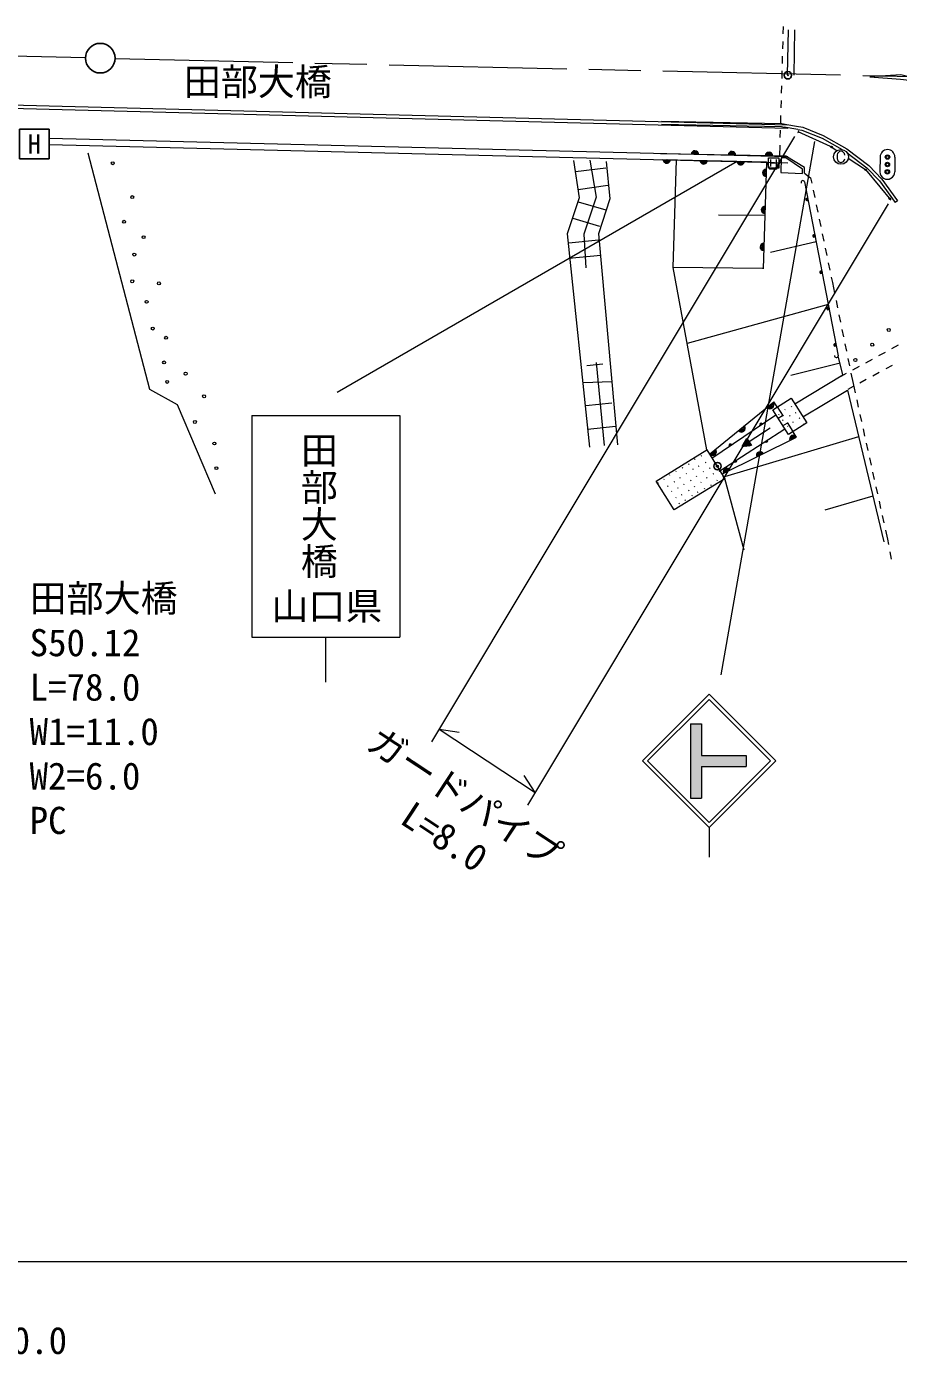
# Model space of a CAD drawing. Units: millimetres, scale not verified. Extents: x 40000 to 680000, y 20000 to 380000.
# Drawn here: x 468222 to 527100, y 198715 to 288362 of the extents above; entities that cross this region are included whole.
import ezdxf
from ezdxf.enums import TextEntityAlignment as Align

# ---------------------------------------------------------------- set-up
doc = ezdxf.new("R2010")
doc.units = ezdxf.units.MM
doc.header["$LTSCALE"] = 1000
doc.header["$PDMODE"] = 32
doc.header["$PDSIZE"] = 500
doc.linetypes.add('CHAIN', pattern=[18.5, 12, -1.5, 3.5, -1.5])
for name, color, linetype, lineweight in [('M-BGD', 7, 'Continuous', 25), ('M-BMK', 2, 'CHAIN', 13), ('M-BMK-HTXT', 7, 'Continuous', 13), ('M-STR-HTXT', 7, 'Continuous', 13), ('M-STR-STR1', 1, 'Continuous', 13), ('M-STR-STRC', 7, 'Continuous', 13), ('M-TTL-BAND', 7, 'Continuous', 13)]:
    doc.layers.add(name, color=color, linetype=linetype, lineweight=lineweight)
doc.layers.add('M-OTRS', color=6, linetype='Continuous')
doc.styles.add('@ＭＳ ゴシック', font='')
doc.styles.add('ＭＳ ゴシック', font='')
doc.styles.get('@ＭＳ ゴシック').set_extended_font_data('@MS Gothic')
doc.styles.get('ＭＳ ゴシック').set_extended_font_data('MS Gothic')

# ---------------------------------------------------------------- blocks, each defined once
blk = doc.blocks.new('照明灯_1[5445][5397]')
at = {"color": 7, "linetype": 'Continuous', "lineweight": 25}
for p, q in [((-1, 1), (1, 1)), ((-1, -1), (-1, 1)), ((1, 1), (1, -1)), ((1, -1), (-1, -1))]:
    blk.add_line(p, q, dxfattribs=at)
at = {"color": 7, "style": 'ＭＳ ゴシック'}
blk.add_text('H', height=1.32, dxfattribs=at).set_placement((0, 0), align=Align.MIDDLE_CENTER)

msp = doc.modelspace()

# ---------------------------------------------------------------- hatches: boundary and pattern name
at = {"layer": 'M-STR-STRC'}
msp.add_hatch(color=256, dxfattribs=at).paths.add_polyline_path([(513059, 241281), (513809, 241281), (513809, 239156), (516809, 239156), (516809, 238406), (513809, 238406), (513809, 236281), (513059, 236281)])

# ---------------------------------------------------------------- linework, layer by layer
at = {"layer": 'M-BGD', "lineweight": 13}
for p, q in [((519323, 287862), (519338, 288362)), ((519605, 285098), (519669, 288139)), ((520084, 288149), (520046, 285088)), ((519295, 286863), (519309, 287362)), ((519266, 285863), (519280, 286363)), ((519238, 284863), (519252, 285363)), ((519209, 283864), (519223, 284364)), ((519180, 282864), (519195, 283364)), ((519152, 281865), (519166, 282364)), ((520312, 281416), (519387, 281577)), ((519556, 281751), (520212, 281636)), ((519123, 280865), (519138, 281365)), ((520316, 281267), (522483, 280298)), ((519088, 279624), (519109, 280365)), ((522483, 280298), (522950, 279986)), ((518317, 278808), (518323, 279508)), ((519017, 278802), (518317, 278808)), ((518323, 279508), (519023, 279502)), ((518470, 279393), (518466, 278920)), ((518468, 279156), (518862, 279152)), ((518860, 278916), (518864, 279389)), ((519023, 279502), (519017, 278802)), ((522970, 279692), (522968, 279442)), ((523712, 279478), (524876, 278701)), ((525859, 279556), (525850, 278556)), ((526859, 279548), (526850, 278548)), ((520746, 278465), (521171, 278148)), ((521171, 278148), (521243, 277796)), ((524876, 278701), (525848, 277534)), ((520763, 277882), (523033, 266128)), ((521345, 277307), (521447, 276817)), ((525848, 277534), (526590, 276644)), ((521548, 276328), (521650, 275838)), ((527044, 276598), (526882, 276481)), ((518083, 275605), (514947, 275632)), ((521751, 275348), (521853, 274859)), ((521954, 274369), (522056, 273880)), ((521546, 273831), (518453, 273107)), ((522158, 273390), (522259, 272900)), ((517928, 272019), (511894, 272102)), ((522361, 272411), (522462, 271921)), ((522564, 271432), (522637, 271081)), ((522637, 271081), (522784, 270361)), ((522885, 269872), (522985, 269382)), ((522362, 269603), (512839, 266960)), ((523085, 268892), (523186, 268402)), ((523286, 267912), (523387, 267422)), ((523487, 266933), (523588, 266443)), ((526202, 266367), (525763, 266127)), ((527079, 266846), (526640, 266606)), ((523155, 265639), (519824, 264806)), ((523688, 265953), (523788, 265463)), ((524446, 265408), (524007, 265169)), ((525324, 265887), (524885, 265648)), ((526681, 265489), (526242, 265249)), ((523568, 264929), (523203, 264730)), ((523889, 264973), (524036, 264254)), ((524925, 264531), (524486, 264291)), ((525803, 265010), (525364, 264770)), ((476529, 263890), (478401, 262850)), ((520638, 262024), (523661, 263804)), ((523661, 263804), (526108, 253582)), ((524048, 264051), (523683, 263852)), ((524036, 264254), (524171, 263645)), ((514347, 259486), (518694, 263022)), ((518913, 262679), (518694, 263022)), ((518913, 262679), (519309, 262058)), ((519867, 262697), (519903, 262732)), ((524279, 263157), (524386, 262668)), ((514509, 259223), (518822, 262148)), ((518976, 261922), (519271, 262095)), ((519012, 262160), (519048, 262195)), ((519280, 261768), (519316, 261803)), ((519420, 262480), (519456, 262515)), ((519750, 262066), (519786, 262101)), ((520154, 262282), (520190, 262317)), ((520393, 261904), (520429, 261940)), ((524494, 262180), (524602, 261692)), ((515033, 258376), (519420, 261207)), ((518437, 261242), (517025, 260318)), ((519280, 261405), (519575, 261578)), ((519578, 261637), (519974, 261016)), ((519601, 261356), (519636, 261391)), ((519973, 261646), (520008, 261681)), ((520702, 261519), (520738, 261554)), ((524709, 261204), (524817, 260715)), ((524411, 260672), (515352, 257958)), ((516555, 260010), (516871, 260554)), ((517179, 260083), (516555, 260010)), ((516576, 260047), (517015, 260334)), ((516596, 260015), (517035, 260303)), ((516618, 260119), (516994, 260365)), ((516660, 260192), (516974, 260397)), ((516679, 260025), (517056, 260271)), ((516702, 260264), (516953, 260428)), ((516745, 260336), (516933, 260460)), ((516763, 260035), (517077, 260240)), ((516787, 260409), (516912, 260491)), ((516829, 260481), (516892, 260522)), ((516846, 260044), (517097, 260208)), ((516871, 260554), (517179, 260083)), ((516929, 260054), (517118, 260177)), ((517013, 260064), (517138, 260146)), ((517096, 260073), (517159, 260114)), ((524925, 260227), (525033, 259739)), ((513327, 259138), (513362, 259173)), ((513780, 259378), (513816, 259413)), ((514222, 259668), (514231, 259676)), ((525140, 259251), (525248, 258762)), ((512063, 258320), (512099, 258355)), ((512501, 258552), (512536, 258587)), ((512760, 258156), (512796, 258191)), ((512928, 258806), (512964, 258841)), ((513219, 258473), (513255, 258508)), ((513599, 258678), (513635, 258713)), ((513910, 258291), (513946, 258326)), ((514072, 258928), (514108, 258963)), ((514347, 258526), (514383, 258561)), ((514586, 258164), (514622, 258199)), ((514794, 258769), (514798, 258774)), ((514998, 258337), (515034, 258372)), ((525356, 258274), (525463, 257786)), ((510865, 257541), (510901, 257576)), ((511251, 257781), (511286, 257816)), ((511503, 257322), (511539, 257357)), ((511637, 258067), (511672, 258102)), ((511957, 257619), (511993, 257654)), ((512347, 257893), (512382, 257928)), ((512599, 257451), (512634, 257486)), ((513055, 257693), (513091, 257728)), ((513321, 257293), (513357, 257328)), ((513454, 257989), (513490, 258024)), ((513744, 257577), (513779, 257612)), ((514142, 257876), (514177, 257911)), ((514432, 257395), (514467, 257430)), ((514850, 257715), (514885, 257750)), ((515240, 257947), (515276, 257982)), ((516686, 253010), (515382, 257847)), ((525571, 257298), (525679, 256809)), ((511088, 257119), (511116, 257146)), ((511764, 256968), (511799, 257003)), ((512056, 256536), (512091, 256571)), ((512198, 257208), (512234, 257243)), ((512452, 256737), (512488, 256772)), ((512682, 256369), (512718, 256404)), ((512922, 257026), (512958, 257061)), ((513164, 256681), (513199, 256716)), ((513530, 256918), (513566, 256953)), ((513993, 257164), (514028, 257199)), ((525373, 256653), (522136, 255713)), ((511610, 256274), (511636, 256299)), ((511883, 255834), (511893, 255844)), ((512273, 256141), (512309, 256176)), ((525787, 256321), (525894, 255833)), ((526002, 255345), (526110, 254856)), ((526218, 254368), (526352, 253759)), ((526352, 253759), (526423, 253393)), ((526519, 252902), (526615, 252412))]:
    msp.add_line(p, q, dxfattribs=at)
for points in [[(525163, 284976), (527232, 284807), (529555, 284541), (527268, 285113)], [(519170, 279495), (519152, 278519), (520619, 278453), (520619, 278740), (519490, 279503)], [(518608, 262485), (519861, 263282), (520920, 261617), (519666, 260820)], [(510739, 257682), (514155, 259796), (515366, 257838), (511950, 255725)]]:
    msp.add_lwpolyline(points, close=True, dxfattribs=at)
for points in [[(511101, 281769), (519207, 281608), (519387, 281577)], [(511105, 281969), (519227, 281808), (519556, 281751)], [(520212, 281636), (520636, 281562), (522026, 281011), (523624, 280103), (525103, 278980), (525983, 278066), (527044, 276598)], [(520312, 281416), (520581, 281369), (521939, 280830), (523298, 280058)], [(520746, 278465), (520753, 278836), (519487, 279617), (511026, 279776)], [(523633, 279845), (524970, 278830), (525830, 277938), (526882, 276481)], [(511199, 279395), (518200, 279231), (517955, 272014)], [(514155, 259796), (511894, 272102), (512115, 279373)], [(518200, 279231), (518410, 278728), (518889, 278746), (519110, 279228)], [(520113, 262886), (523351, 264849), (523033, 266128)], [(515184, 258133), (520220, 260631), (519974, 261016)]]:
    msp.add_lwpolyline(points, dxfattribs=at)
at = {"layer": 'M-BGD'}
msp.add_circle((473203, 286228), 1000, dxfattribs=at)
at = {"layer": 'M-BGD', "lineweight": 13}
for centre, radius in [((522585, 280228), 50), ((523219, 279564), 500), ((526359, 279552), 150), ((474044, 279135), 100), ((526355, 279052), 150), ((526355, 279052), 100), ((526359, 279552), 100), ((524883, 278695), 50), ((526350, 278552), 150), ((526350, 278552), 100), ((475361, 276847), 100), ((520925, 276691), 50), ((520925, 276691), 50), ((520925, 276691), 50), ((520925, 276691), 50), ((526503, 276746), 50), ((474806, 275184), 100), ((476123, 274144), 100), ((521399, 274237), 50), ((521399, 274237), 50), ((521399, 274237), 50), ((521399, 274237), 50), ((475499, 272966), 100), ((521873, 271782), 50), ((521873, 271782), 50), ((521873, 271782), 50), ((521873, 271782), 50), ((475361, 271164), 100), ((477163, 271025), 100), ((476331, 269778), 100), ((522347, 269327), 50), ((522347, 269327), 50), ((522347, 269327), 50), ((522347, 269327), 50), ((476747, 267976), 100), ((477648, 267352), 100), ((526443, 267879), 100), ((522821, 266873), 50), ((522821, 266873), 50), ((522821, 266873), 50), ((522821, 266873), 50), ((525332, 266884), 100), ((477509, 265688), 100), ((524191, 265851), 100), ((477717, 264371), 100), ((478965, 264926), 100), ((480212, 263401), 100), ((479588, 261668), 100), ((480905, 260213), 100), ((481044, 258549), 100), ((514877, 258684), 75), ((514877, 258684), 60), ((514877, 258684), 45), ((514877, 258684), 30), ((514877, 258684), 15), ((514877, 258684), 10)]:
    msp.add_circle(centre, radius, dxfattribs=at)
for centre, radius, start, end in [((520314, 281267), 50, 263.45132, 83.03622), ((513355, 279732), 250, 358.92504, 178.92504), ((513355, 279732), 200, 358.92504, 178.92504), ((513355, 279732), 150, 358.92504, 178.92504), ((513355, 279732), 100, 358.92504, 178.92504), ((513355, 279732), 50, 358.92504, 178.92504), ((513355, 279732), 50, 358.92504, 178.92504), ((515855, 279685), 250, 358.92504, 178.92504), ((515855, 279685), 200, 358.92504, 178.92504), ((515855, 279685), 150, 358.92504, 178.92504), ((515855, 279685), 100, 358.92504, 178.92504), ((515855, 279685), 50, 358.92504, 178.92504), ((515855, 279685), 50, 358.92504, 178.92504), ((518354, 279638), 250, 358.92504, 178.92504), ((518354, 279638), 200, 358.92504, 178.92504), ((518354, 279638), 150, 358.92504, 178.92504), ((518354, 279638), 100, 358.92504, 178.92504), ((523220, 279689), 250, 359.5, 179.5), ((526359, 279552), 500, 359.5, 179.5), ((511449, 279389), 250, 178.66015, 358.66015), ((511449, 279389), 200, 178.66015, 358.66015), ((511449, 279389), 150, 178.66015, 358.66015), ((511449, 279389), 100, 178.66015, 358.66015), ((511449, 279389), 50, 178.66015, 358.66015), ((511449, 279389), 50, 178.66015, 358.66015), ((513948, 279330), 250, 178.66015, 358.66015), ((513948, 279330), 200, 178.66015, 358.66015), ((513948, 279330), 150, 178.66015, 358.66015), ((513948, 279330), 100, 178.66015, 358.66015), ((513948, 279330), 50, 178.66015, 358.66015), ((513948, 279330), 50, 178.66015, 358.66015), ((516448, 279272), 250, 178.66015, 358.66015), ((516448, 279272), 200, 178.66015, 358.66015), ((516448, 279272), 150, 178.66015, 358.66015), ((516448, 279272), 100, 178.66015, 358.66015), ((516448, 279272), 50, 178.66015, 358.66015), ((516448, 279272), 50, 178.66015, 358.66015), ((518354, 279638), 50, 358.92504, 178.92504), ((518354, 279638), 50, 358.92504, 178.92504), ((523218, 279439), 250, 179.5, 359.5), ((518175, 278484), 250, 88.05217, 268.05217), ((518175, 278484), 200, 88.05217, 268.05217), ((518175, 278484), 150, 88.05217, 268.05217), ((518175, 278484), 100, 88.05217, 268.05217), ((518175, 278484), 50, 88.05217, 268.05217), ((518175, 278484), 50, 88.05217, 268.05217), ((520648, 277834), 125, 22.78945, 202.78945), ((526350, 278552), 500, 179.5, 359.5), ((518090, 275986), 250, 88.05217, 268.05217), ((518090, 275986), 200, 88.05217, 268.05217), ((518090, 275986), 150, 88.05217, 268.05217), ((520925, 276691), 83.3, 47.80047, 334.06068), ((520925, 276691), 66.7, 10.93059, 10.93056), ((518090, 275986), 100, 88.05217, 268.05217), ((518090, 275986), 50, 88.05217, 268.05217), ((518090, 275986), 50, 88.05217, 268.05217), ((521399, 274237), 83.3, 47.80047, 334.06068), ((518005, 273487), 250, 88.05217, 268.05217), ((518005, 273487), 200, 88.05217, 268.05217), ((518005, 273487), 150, 88.05217, 268.05217), ((518005, 273487), 100, 88.05217, 268.05217), ((518005, 273487), 50, 88.05217, 268.05217), ((518005, 273487), 50, 88.05217, 268.05217), ((521399, 274237), 66.7, 10.93059, 10.93056), ((521873, 271782), 83.3, 47.80047, 334.06068), ((521873, 271782), 66.7, 10.93059, 10.93056), ((522347, 269327), 83.3, 47.80047, 334.06068), ((522347, 269327), 66.7, 10.93059, 10.93056), ((522821, 266873), 83.3, 47.80047, 334.06068), ((522821, 266873), 66.7, 10.93059, 10.93056), ((522909, 266142), 125, 173.61021, 353.61021), ((518439, 262814), 250, 219.08751, 39.08751), ((518439, 262814), 200, 219.08751, 39.08751), ((518439, 262814), 150, 219.08751, 39.08751), ((518439, 262814), 100, 219.08751, 39.08751), ((518439, 262814), 50, 219.08751, 39.08751), ((518439, 262814), 50, 219.08751, 39.08751), ((516499, 261238), 250, 219.08751, 39.08751), ((516499, 261238), 200, 219.08751, 39.08751), ((516499, 261238), 150, 219.08751, 39.08751), ((516499, 261238), 100, 219.08751, 39.08751), ((516499, 261238), 50, 219.08751, 39.08751), ((516499, 261238), 50, 219.08751, 39.08751), ((517827, 261477), 100, 34.00505, 214.00505), ((517827, 261477), 80, 34.00505, 214.00505), ((517827, 261477), 60, 34.00505, 214.00505), ((517827, 261477), 50, 34.00505, 214.00505), ((517827, 261477), 50, 34.00505, 214.00505), ((517827, 261477), 50, 34.00505, 214.00505), ((515755, 260079), 100, 34.00505, 214.00505), ((515755, 260079), 80, 34.00505, 214.00505), ((515755, 260079), 60, 34.00505, 214.00505), ((515755, 260079), 50, 34.00505, 214.00505), ((515755, 260079), 50, 34.00505, 214.00505), ((515755, 260079), 50, 34.00505, 214.00505), ((518183, 260412), 100, 212.72324, 32.72324), ((518183, 260412), 80, 212.72324, 32.72324), ((518183, 260412), 60, 212.72324, 32.72324), ((518183, 260412), 50, 212.72324, 32.72324), ((518183, 260412), 50, 212.72324, 32.72324), ((518183, 260412), 50, 212.72324, 32.72324), ((519996, 260520), 250, 26.36175, 206.36175), ((519996, 260520), 200, 26.36175, 206.36175), ((519996, 260520), 150, 26.36175, 206.36175), ((519996, 260520), 100, 26.36175, 206.36175), ((519996, 260520), 50, 26.36175, 206.36175), ((519996, 260520), 50, 26.36175, 206.36175), ((514558, 259662), 250, 219.08751, 39.08751), ((514558, 259662), 200, 219.08751, 39.08751), ((514558, 259662), 150, 219.08751, 39.08751), ((514558, 259662), 100, 219.08751, 39.08751), ((514558, 259662), 50, 219.08751, 39.08751), ((514558, 259662), 50, 219.08751, 39.08751), ((516080, 259061), 100, 212.72324, 32.72324), ((516080, 259061), 80, 212.72324, 32.72324), ((516080, 259061), 60, 212.72324, 32.72324), ((516080, 259061), 50, 212.72324, 32.72324), ((516080, 259061), 50, 212.72324, 32.72324), ((516080, 259061), 50, 212.72324, 32.72324), ((517756, 259410), 250, 26.36175, 206.36175), ((517756, 259410), 200, 26.36175, 206.36175), ((517756, 259410), 150, 26.36175, 206.36175), ((517756, 259410), 100, 26.36175, 206.36175), ((517756, 259410), 50, 26.36175, 206.36175), ((517756, 259410), 50, 26.36175, 206.36175), ((515516, 258300), 250, 26.36175, 206.36175), ((515516, 258300), 200, 26.36175, 206.36175), ((515516, 258300), 150, 26.36175, 206.36175), ((515516, 258300), 100, 26.36175, 206.36175), ((515516, 258300), 50, 26.36175, 206.36175), ((515516, 258300), 50, 26.36175, 206.36175)]:
    msp.add_arc(centre, radius, start, end, dxfattribs=at)
at = {"layer": 'M-BGD'}
msp.add_point((514877, 258684), dxfattribs=at)
at = {"layer": 'M-BMK'}
for p, q in [((472205, 286249), (442154, 286993)), ((474203, 286205), (572494, 283980))]:
    msp.add_line(p, q, dxfattribs=at)
at = {"layer": 'M-BMK-HTXT'}
for p, q in [((472371, 279831), (476529, 263890)), ((505154, 279329), (505536, 276799)), ((505293, 278584), (507338, 278826)), ((506263, 279346), (506679, 276851)), ((507372, 279259), (507615, 276729)), ((505466, 277371), (507476, 277648)), ((505536, 276799), (504739, 274373)), ((505466, 276539), (507338, 275984)), ((506679, 276851), (505848, 274356)), ((507615, 276729), (506853, 274373)), ((505120, 275430), (506922, 274875)), ((504739, 274373), (506229, 259956)), ((505848, 274356), (505986, 272068)), ((506853, 274373), (508135, 260130)), ((504843, 273766), (506853, 273974)), ((504843, 272727), (506991, 272935)), ((506056, 265484), (507130, 265588)), ((506679, 265692), (507234, 260078)), ((505813, 264340), (507754, 264410)), ((478401, 262850), (480965, 256820)), ((505986, 262781), (507754, 262954)), ((506125, 261187), (507996, 261395))]:
    msp.add_line(p, q, dxfattribs=at)
at = {"layer": 'M-OTRS'}
msp.add_point((519634, 285074), dxfattribs=at)
at = {"layer": 'M-STR-HTXT'}
for p, q in [((520081, 280950), (495570, 240071)), ((526404, 276386), (502061, 235788)), ((496084, 240929), (502576, 236646)), ((496084, 240929), (497435, 240717)), ((502576, 236646), (501818, 237797))]:
    msp.add_line(p, q, dxfattribs=at)
at = {"layer": 'M-STR-STR1'}
for p, q in [((442271, 283504), (519634, 281509)), ((519634, 281709), (442276, 283704)), ((519634, 279556), (469753, 280794)), ((469753, 280394), (519634, 279156))]:
    msp.add_line(p, q, dxfattribs=at)
at = {"layer": 'M-STR-STRC'}
for p, q in [((515119, 244606), (521442, 280597)), ((516200, 279241), (489201, 263667)), ((483439, 262101), (493439, 262101)), ((483439, 262101), (483439, 247140)), ((493439, 262101), (493439, 247140)), ((483439, 247140), (493439, 247140)), ((488439, 244101), (488439, 247140)), ((509809, 238782), (514309, 243282)), ((518810, 238781), (514309, 243282)), ((510163, 238782), (514309, 242928)), ((518456, 238781), (514309, 242928)), ((513059, 241281), (513059, 236281)), ((513059, 241281), (513809, 241281)), ((513809, 241281), (513809, 239156)), ((509809, 238782), (514309, 234281)), ((510163, 238782), (514309, 234634)), ((513809, 239156), (516809, 239156)), ((514309, 234634), (518456, 238781)), ((514310, 234281), (518810, 238781)), ((516809, 239156), (516809, 238406)), ((513809, 238406), (516809, 238406)), ((513809, 238406), (513809, 236281)), ((513059, 236281), (513809, 236281)), ((514309, 234281), (514309, 232281))]:
    msp.add_line(p, q, dxfattribs=at)
at = {"layer": 'M-TTL-BAND'}
msp.add_line((40000, 205000), (579000, 205000), dxfattribs=at)

# ---------------------------------------------------------------- block references
at = {"layer": 'M-BGD', "xscale": 1000, "yscale": 1000}
msp.add_blockref('照明灯_1[5445][5397]', (468753, 280430), dxfattribs=at)

# ---------------------------------------------------------------- texts
at = {"layer": 'M-BGD', "style": 'ＭＳ ゴシック'}
msp.add_text('田部大橋', height=1833, dxfattribs=at).set_placement((483841, 283172), align=Align.BOTTOM_CENTER)
msp.add_text('ガードパイプ', height=1833, rotation=326.587, dxfattribs=at).set_placement((497012, 235102), align=Align.BOTTOM_CENTER)
msp.add_text('L=8.0', height=1833, rotation=326.587, dxfattribs=at).set_placement((498244, 230736), align=Align.BOTTOM_RIGHT)
at = {"layer": 'M-STR-HTXT', "style": 'ＭＳ ゴシック'}
for s, p in [('田部大橋', (468427, 248302)), ('S50.12', (468427, 245302)), ('L=78.0', (468427, 242302)), ('W1=11.0', (468427, 239302)), ('W2=6.0', (468427, 236302)), ('PC', (468427, 233302))]:
    msp.add_text(s, height=1833, dxfattribs=at).set_placement(p, align=Align.BOTTOM_LEFT)
at = {"layer": 'M-STR-STRC', "style": '@ＭＳ ゴシック'}
msp.add_text('田部大橋', height=1833, rotation=270, dxfattribs=at).set_placement((487962, 256037), align=Align.MIDDLE_CENTER)
at = {"layer": 'M-STR-STRC', "style": 'ＭＳ ゴシック'}
msp.add_text('山口県', height=1833, dxfattribs=at).set_placement((484751, 247768), align=Align.BOTTOM_LEFT)
at = {"layer": 'M-TTL-BAND', "style": 'ＭＳ ゴシック'}
msp.add_text('400.0', height=1833, dxfattribs=at).set_placement((467844, 198195), align=Align.BOTTOM_CENTER)

doc.saveas('drawing.dxf')
